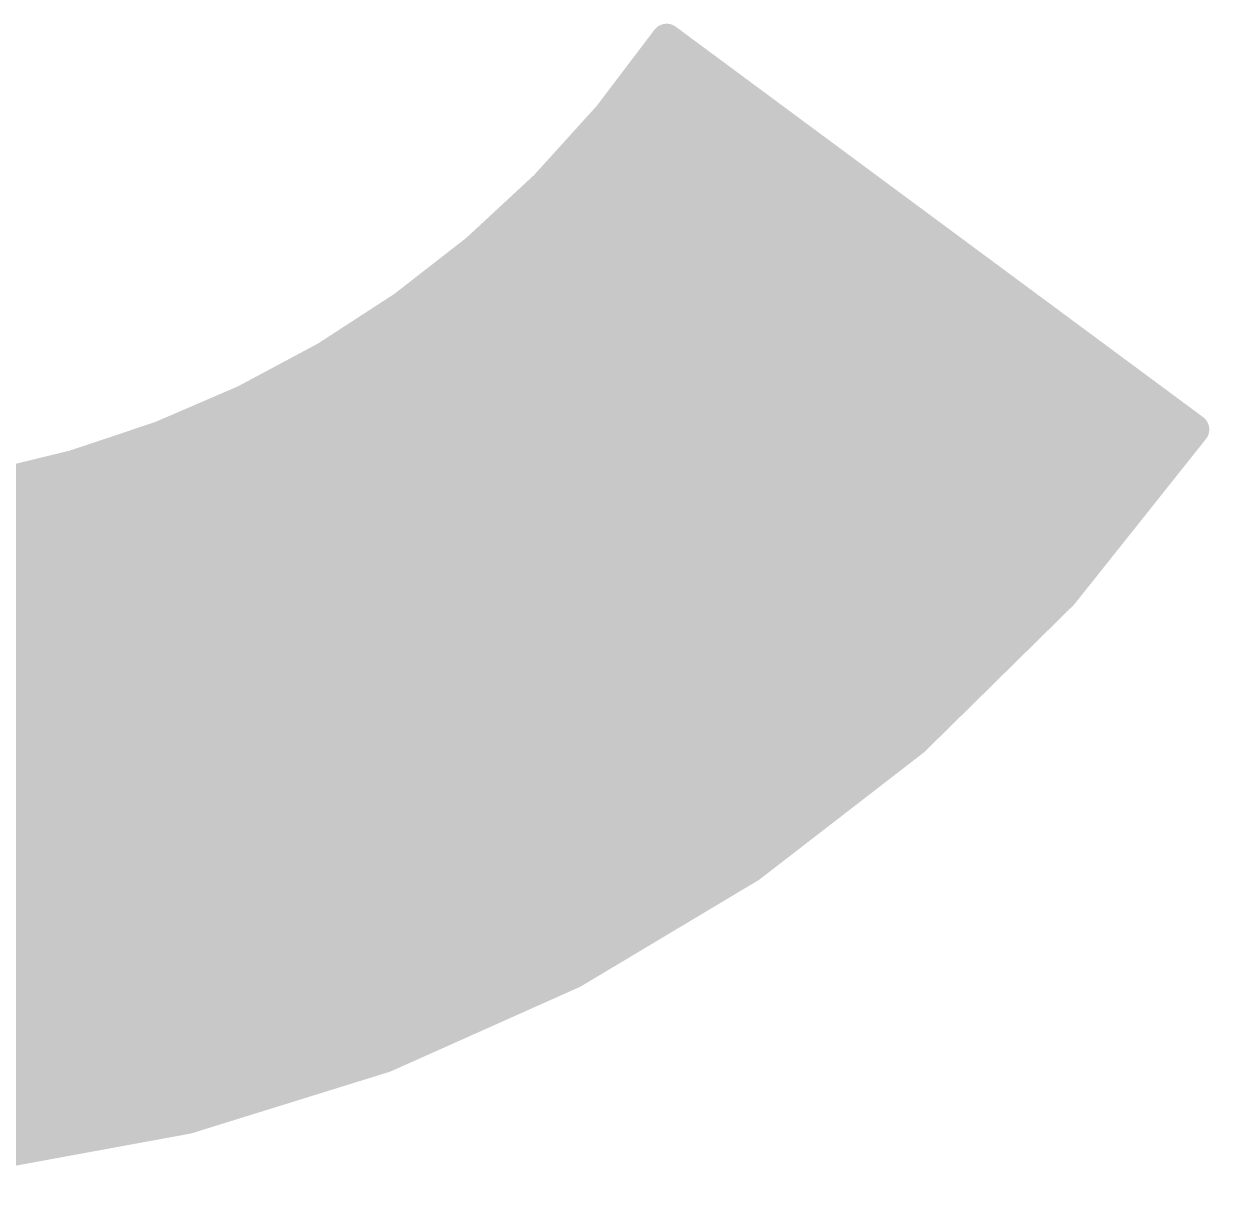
# Model space of a CAD drawing. Extents: x -4 to 157, y -7 to 87.
# Drawn here: x 52.662 to 53.642, y 25.757 to 26.716 of the extents above; entities that cross this region are included whole.
import ezdxf

# ---------------------------------------------------------------- set-up
doc = ezdxf.new("R2010")
doc.units = 0
doc.layers.add('2D_LINE_126', color=255, linetype='CONTINUOUS')

# ---------------------------------------------------------------- blocks, each defined once
blk = doc.blocks.new('SMOOTH_0$0254')
at = {"const_width": 0.0127}
blk.add_lwpolyline([(-0.00635, 0, 1), (0.00635, 0, 1)], format="xyb", close=True, dxfattribs=at)
blk = doc.blocks.new('DRAWING_203')
at = {"layer": '2D_LINE_126', "const_width": 0.0254}
for points in [[(4.6826, -3.01764), (4.63464, -3.08089)], [(4.65656, -3.05198), (4.68737, -3.02117)], [(4.66126, -3.04579), (4.68651, -3.02053)], [(4.66595, -3.0396), (4.68565, -3.0199)], [(4.67064, -3.03341), (4.68479, -3.01926)], [(4.67534, -3.02721), (4.68393, -3.01862)], [(4.68003, -3.02102), (4.68307, -3.01799)], [(5.11847, -3.34024), (4.6826, -3.01764)], [(3.78046, -3.94155), (4.69511, -3.0269)], [(3.78176, -3.94175), (4.69597, -3.02754)], [(3.78306, -3.94195), (4.69683, -3.02817)], [(3.78435, -3.94215), (4.69769, -3.02881)], [(3.78565, -3.94235), (4.69855, -3.02945)], [(3.78695, -3.94254), (4.69941, -3.03008)], [(3.78825, -3.94274), (4.70027, -3.03072)], [(4.58644, -3.13408), (4.69425, -3.02626)], [(4.60091, -3.11811), (4.69339, -3.02563)], [(4.61538, -3.10214), (4.69253, -3.02499)], [(4.62985, -3.08617), (4.69167, -3.02435)], [(4.63778, -3.07675), (4.69081, -3.02372)], [(4.64247, -3.07055), (4.68995, -3.02308)], [(4.64717, -3.06436), (4.68909, -3.02244)], [(4.65187, -3.05817), (4.68823, -3.02181)], [(3.78955, -3.94294), (4.70114, -3.03136)], [(3.79085, -3.94314), (4.70199, -3.03199)], [(3.79214, -3.94334), (4.70285, -3.03263)], [(3.79344, -3.94354), (4.70371, -3.03326)], [(3.79474, -3.94374), (4.70457, -3.0339)], [(3.79606, -3.94391), (4.70543, -3.03454)], [(3.79748, -3.94399), (4.70629, -3.03517)], [(3.79891, -3.94406), (4.70715, -3.03581)], [(3.80033, -3.94413), (4.70801, -3.03645)], [(3.80176, -3.9442), (4.70887, -3.03709)], [(3.80318, -3.94428), (4.70973, -3.03772)], [(3.80461, -3.94435), (4.71059, -3.03836)], [(3.80603, -3.94442), (4.71146, -3.039)], [(3.80745, -3.94449), (4.71231, -3.03963)], [(3.80888, -3.94457), (4.71318, -3.04027)], [(3.8103, -3.94464), (4.71404, -3.04091)], [(3.81173, -3.94471), (4.7149, -3.04154)], [(3.81315, -3.94478), (4.71576, -3.04218)], [(3.81457, -3.94485), (4.71662, -3.04282)], [(3.816, -3.94493), (4.71748, -3.04345)], [(3.81742, -3.945), (4.71834, -3.04409)], [(3.81885, -3.94507), (4.7192, -3.04473)], [(3.82027, -3.94515), (4.72006, -3.04536)], [(3.8217, -3.94522), (4.72092, -3.046)], [(3.82312, -3.94529), (4.72178, -3.04663)], [(3.82454, -3.94536), (4.72264, -3.04727)], [(3.82597, -3.94543), (4.7235, -3.04791)], [(3.8274, -3.94551), (4.72436, -3.04854)], [(3.82882, -3.94558), (4.72522, -3.04918)], [(3.83024, -3.94565), (4.72608, -3.04982)], [(3.83167, -3.94572), (4.72694, -3.05045)], [(3.83309, -3.9458), (4.7278, -3.05109)], [(3.83452, -3.94587), (4.72866, -3.05173)], [(3.83594, -3.94594), (4.72952, -3.05236)], [(3.83736, -3.94602), (4.73038, -3.053)], [(3.83879, -3.94609), (4.73124, -3.05364)], [(3.84021, -3.94616), (4.7321, -3.05427)], [(3.84164, -3.94623), (4.73296, -3.05491)], [(3.84306, -3.9463), (4.73382, -3.05555)], [(3.84449, -3.94638), (4.73468, -3.05619)], [(3.84591, -3.94645), (4.73554, -3.05682)], [(3.84734, -3.94652), (4.7364, -3.05746)], [(3.84876, -3.94659), (4.73726, -3.05809)], [(3.85018, -3.94667), (4.73812, -3.05873)], [(3.85161, -3.94674), (4.73898, -3.05937)], [(3.85303, -3.94681), (4.73984, -3.06001)], [(3.85446, -3.94689), (4.7407, -3.06064)], [(3.85588, -3.94696), (4.74156, -3.06128)], [(3.85731, -3.94703), (4.74242, -3.06191)], [(3.85873, -3.9471), (4.74328, -3.06255)], [(3.86016, -3.94717), (4.74414, -3.06319)], [(3.86158, -3.94725), (4.745, -3.06382)], [(3.863, -3.94732), (4.74586, -3.06446)], [(3.86443, -3.94739), (4.74672, -3.0651)], [(3.86585, -3.94746), (4.74758, -3.06573)], [(3.86728, -3.94754), (4.74844, -3.06637)], [(3.8687, -3.94761), (4.7493, -3.06701)], [(3.87013, -3.94768), (4.75016, -3.06764)], [(3.87155, -3.94775), (4.75102, -3.06828)], [(3.87297, -3.94783), (4.75188, -3.06892)], [(3.8744, -3.9479), (4.75274, -3.06955)], [(3.87582, -3.94797), (4.7536, -3.07019)], [(3.87725, -3.94804), (4.75446, -3.07083)], [(3.87867, -3.94811), (4.75532, -3.07146)], [(3.88009, -3.94819), (4.75618, -3.0721)], [(3.88152, -3.94826), (4.75705, -3.07274)], [(3.88294, -3.94833), (4.7579, -3.07337)], [(3.88437, -3.94841), (4.75876, -3.07401)], [(3.8858, -3.94848), (4.75963, -3.07465)], [(3.88722, -3.94855), (4.76049, -3.07529)], [(3.88864, -3.94862), (4.76135, -3.07592)], [(3.89007, -3.9487), (4.7622, -3.07656)], [(3.89149, -3.94877), (4.76306, -3.07719)], [(3.89292, -3.94884), (4.76392, -3.07783)], [(3.89434, -3.94891), (4.76478, -3.07846)], [(3.89576, -3.94899), (4.76565, -3.0791)], [(3.89719, -3.94906), (4.76651, -3.07974)], [(3.89861, -3.94913), (4.76737, -3.08038)], [(3.90004, -3.9492), (4.76823, -3.08101)], [(3.90146, -3.94928), (4.76909, -3.08165)], [(3.90288, -3.94935), (4.76995, -3.08229)], [(3.90431, -3.94942), (4.77081, -3.08292)], [(3.90573, -3.94949), (4.77167, -3.08356)], [(3.90716, -3.94956), (4.77253, -3.0842)], [(3.90858, -3.94964), (4.77339, -3.08483)], [(3.91001, -3.94971), (4.77425, -3.08547)], [(3.91143, -3.94978), (4.77511, -3.08611)], [(3.91286, -3.94985), (4.77597, -3.08674)], [(3.91428, -3.94993), (4.77683, -3.08738)], [(3.9157, -3.95), (4.77769, -3.08802)], [(3.91713, -3.95007), (4.77855, -3.08865)], [(3.91855, -3.95015), (4.77941, -3.08929)], [(3.91998, -3.95022), (4.78027, -3.08993)], [(4.63464, -3.08089), (4.58208, -3.13889)], [(3.9214, -3.95029), (4.78113, -3.09056)], [(3.92283, -3.95036), (4.78199, -3.0912)], [(3.92425, -3.95043), (4.78285, -3.09184)], [(3.92568, -3.95051), (4.78371, -3.09247)], [(3.9271, -3.95058), (4.78457, -3.09311)], [(3.92852, -3.95065), (4.78543, -3.09375)], [(3.92995, -3.95072), (4.78629, -3.09438)], [(3.93137, -3.9508), (4.78715, -3.09502)], [(3.9328, -3.95087), (4.78801, -3.09566)], [(3.93422, -3.95094), (4.78887, -3.09629)], [(3.93564, -3.95102), (4.78973, -3.09693)], [(3.93707, -3.95109), (4.79059, -3.09757)], [(3.93849, -3.95116), (4.79145, -3.0982)], [(3.93992, -3.95123), (4.79231, -3.09884)], [(3.94134, -3.9513), (4.79317, -3.09948)], [(3.94277, -3.95138), (4.79403, -3.10011)], [(3.94433, -3.95131), (4.79489, -3.10075)], [(3.94593, -3.95121), (4.79575, -3.10139)], [(3.94752, -3.95111), (4.79661, -3.10202)], [(3.94911, -3.95102), (4.79747, -3.10266)], [(3.95071, -3.95092), (4.79833, -3.1033)], [(3.9523, -3.95082), (4.79919, -3.10393)], [(3.95389, -3.95073), (4.80006, -3.10457)], [(3.95549, -3.95063), (4.80091, -3.10521)], [(3.95708, -3.95054), (4.80177, -3.10584)], [(3.95867, -3.95044), (4.80263, -3.10648)], [(3.96027, -3.95034), (4.80349, -3.10712)], [(3.96186, -3.95024), (4.80435, -3.10775)], [(3.96345, -3.95015), (4.80521, -3.10839)], [(3.96505, -3.95005), (4.80607, -3.10903)], [(3.96664, -3.94995), (4.80693, -3.10966)], [(3.96823, -3.94986), (4.80779, -3.1103)], [(3.96983, -3.94976), (4.80865, -3.11093)], [(3.97142, -3.94966), (4.80952, -3.11157)], [(3.97301, -3.94957), (4.81038, -3.11221)], [(3.97461, -3.94947), (4.81123, -3.11284)], [(3.9762, -3.94938), (4.81209, -3.11348)], [(3.9778, -3.94928), (4.81296, -3.11412)], [(3.97939, -3.94918), (4.81381, -3.11475)], [(3.98098, -3.94909), (4.81468, -3.11539)], [(3.98258, -3.94899), (4.81554, -3.11603)], [(3.98417, -3.94889), (4.8164, -3.11667)], [(3.98576, -3.9488), (4.81726, -3.1173)], [(3.98736, -3.9487), (4.81812, -3.11794)], [(3.98895, -3.9486), (4.81898, -3.11858)], [(3.99054, -3.94851), (4.81984, -3.11921)], [(3.99214, -3.94841), (4.8207, -3.11985)], [(3.99373, -3.94831), (4.82156, -3.12048)], [(3.99532, -3.94821), (4.82242, -3.12112)], [(3.99691, -3.94812), (4.82328, -3.12176)], [(3.99851, -3.94802), (4.82414, -3.12239)], [(4.0001, -3.94793), (4.825, -3.12303)], [(4.0017, -3.94783), (4.82586, -3.12367)], [(4.00329, -3.94773), (4.82672, -3.1243)], [(4.00488, -3.94763), (4.82758, -3.12494)], [(4.00648, -3.94754), (4.82844, -3.12558)], [(4.00807, -3.94744), (4.8293, -3.12621)], [(4.00966, -3.94735), (4.83016, -3.12685)], [(4.01126, -3.94725), (4.83102, -3.12749)], [(4.01285, -3.94715), (4.83188, -3.12812)], [(4.01444, -3.94706), (4.83274, -3.12876)], [(4.01604, -3.94696), (4.8336, -3.1294)], [(4.01763, -3.94686), (4.83446, -3.13004)], [(4.01922, -3.94677), (4.83532, -3.13067)], [(4.02082, -3.94667), (4.83618, -3.13131)], [(4.02241, -3.94657), (4.83704, -3.13194)], [(4.024, -3.94648), (4.8379, -3.13258)], [(4.0256, -3.94638), (4.83876, -3.13322)], [(4.02719, -3.94628), (4.83962, -3.13386)], [(4.02879, -3.94619), (4.84048, -3.13449)], [(4.03038, -3.94609), (4.84134, -3.13513)], [(4.03197, -3.94599), (4.8422, -3.13576)], [(4.03357, -3.9459), (4.84306, -3.1364)], [(4.03516, -3.9458), (4.84392, -3.13704)], [(4.03675, -3.9457), (4.84478, -3.13767)], [(4.03835, -3.94561), (4.84564, -3.13831)], [(4.03994, -3.94551), (4.8465, -3.13895)], [(4.58208, -3.13889), (4.52532, -3.19151)], [(3.77916, -3.94135), (4.57588, -3.14463)], [(4.04153, -3.94541), (4.84736, -3.13958)], [(4.04313, -3.94532), (4.84822, -3.14022)], [(4.04472, -3.94522), (4.84908, -3.14086)], [(4.04631, -3.94512), (4.84994, -3.14149)], [(4.04791, -3.94503), (4.8508, -3.14213)], [(4.0495, -3.94493), (4.85166, -3.14277)], [(4.05109, -3.94483), (4.85252, -3.1434)], [(4.05269, -3.94474), (4.85338, -3.14404)], [(4.05428, -3.94464), (4.85424, -3.14468)], [(4.05588, -3.94454), (4.8551, -3.14532)], [(4.05747, -3.94445), (4.85596, -3.14595)], [(4.05906, -3.94435), (4.85682, -3.14659)], [(4.06065, -3.94425), (4.85768, -3.14722)], [(4.06225, -3.94416), (4.85855, -3.14786)], [(4.06384, -3.94406), (4.85941, -3.1485)], [(4.06544, -3.94396), (4.86026, -3.14913)], [(4.06703, -3.94386), (4.86112, -3.14977)], [(4.06862, -3.94377), (4.86198, -3.15041)], [(4.07022, -3.94367), (4.86284, -3.15104)], [(4.07181, -3.94358), (4.8637, -3.15168)], [(4.0734, -3.94348), (4.86456, -3.15232)], [(4.07499, -3.94338), (4.86542, -3.15295)], [(4.07659, -3.94329), (4.86628, -3.15359)], [(4.07818, -3.94319), (4.86714, -3.15423)], [(4.07977, -3.94309), (4.86801, -3.15486)], [(4.08137, -3.943), (4.86887, -3.1555)], [(4.08296, -3.9429), (4.86973, -3.15614)], [(4.08456, -3.9428), (4.87059, -3.15677)], [(4.08615, -3.94271), (4.87145, -3.15741)], [(4.08774, -3.94261), (4.87231, -3.15805)], [(3.77786, -3.94115), (4.55532, -3.1637)], [(4.08934, -3.94251), (4.87317, -3.15868)], [(4.09093, -3.94242), (4.87403, -3.15932)], [(4.09252, -3.94232), (4.87489, -3.15996)], [(4.09412, -3.94223), (4.87575, -3.16059)], [(4.09571, -3.94213), (4.87661, -3.16123)], [(4.0973, -3.94203), (4.87747, -3.16187)], [(4.0989, -3.94193), (4.87833, -3.1625)], [(4.10049, -3.94184), (4.87919, -3.16314)], [(4.10208, -3.94174), (4.88005, -3.16378)], [(4.10368, -3.94164), (4.88091, -3.16441)], [(4.10527, -3.94155), (4.88177, -3.16505)], [(4.10687, -3.94145), (4.88263, -3.16569)], [(4.10846, -3.94135), (4.88349, -3.16632)], [(4.11005, -3.94126), (4.88435, -3.16696)], [(4.11165, -3.94116), (4.88521, -3.16759)], [(4.11324, -3.94106), (4.88607, -3.16823)], [(4.11483, -3.94097), (4.88693, -3.16887)], [(4.11642, -3.94087), (4.88779, -3.1695)], [(4.11819, -3.9406), (4.88865, -3.17014)], [(4.12002, -3.94026), (4.88951, -3.17078)], [(4.12186, -3.93993), (4.89037, -3.17142)], [(4.12369, -3.93959), (4.89123, -3.17205)], [(4.12552, -3.93926), (4.89209, -3.17269)], [(4.12736, -3.93892), (4.89295, -3.17333)], [(4.12919, -3.93858), (4.89381, -3.17396)], [(4.13102, -3.93825), (4.89467, -3.1746)], [(4.13286, -3.93791), (4.89553, -3.17524)], [(4.13469, -3.93758), (4.89639, -3.17587)], [(4.13652, -3.93724), (4.89725, -3.17651)], [(4.13836, -3.9369), (4.89811, -3.17715)], [(4.14019, -3.93657), (4.89897, -3.17778)], [(3.77656, -3.94096), (4.53475, -3.18277)], [(4.14202, -3.93623), (4.89983, -3.17842)], [(4.14385, -3.93589), (4.90069, -3.17905)], [(4.14569, -3.93556), (4.90155, -3.17969)], [(4.14752, -3.93522), (4.90241, -3.18033)], [(4.14935, -3.93489), (4.90327, -3.18096)], [(4.15118, -3.93455), (4.90413, -3.1816)], [(4.15302, -3.93421), (4.90499, -3.18224)], [(4.15485, -3.93388), (4.90585, -3.18288)], [(4.15668, -3.93354), (4.90671, -3.18351)], [(4.15852, -3.93321), (4.90757, -3.18415)], [(4.16035, -3.93287), (4.90843, -3.18479)], [(4.16218, -3.93253), (4.90929, -3.18542)], [(4.16401, -3.9322), (4.91015, -3.18606)], [(4.16585, -3.93186), (4.91102, -3.1867)], [(4.16768, -3.93153), (4.91187, -3.18733)], [(4.16951, -3.93119), (4.91274, -3.18797)], [(3.77527, -3.94076), (4.52167, -3.19436)], [(4.17134, -3.93085), (4.9136, -3.18861)], [(4.17318, -3.93052), (4.91446, -3.18924)], [(4.17501, -3.93018), (4.91532, -3.18988)], [(4.17685, -3.92985), (4.91618, -3.19052)], [(4.17868, -3.92951), (4.91704, -3.19115)], [(4.18051, -3.92917), (4.9179, -3.19179)], [(4.18234, -3.92884), (4.91876, -3.19243)], [(4.18418, -3.9285), (4.91961, -3.19306)], [(4.18601, -3.92816), (4.92047, -3.1937)], [(4.18784, -3.92783), (4.92134, -3.19433)], [(4.18967, -3.92749), (4.9222, -3.19497)], [(4.19151, -3.92716), (4.92306, -3.19561)], [(4.19334, -3.92682), (4.92392, -3.19624)], [(4.19517, -3.92649), (4.92478, -3.19688)], [(4.19701, -3.92615), (4.92564, -3.19752)], [(4.52532, -3.19151), (4.46479, -3.23864)], [(3.77267, -3.94036), (4.50815, -3.20488)], [(3.77397, -3.94056), (4.51491, -3.19962)], [(4.19884, -3.92581), (4.9265, -3.19815)], [(4.20067, -3.92548), (4.92736, -3.19879)], [(4.2025, -3.92514), (4.92822, -3.19943)], [(4.20434, -3.92481), (4.92908, -3.20006)], [(4.20617, -3.92447), (4.92994, -3.2007)], [(4.208, -3.92413), (4.9308, -3.20134)], [(4.20984, -3.9238), (4.93166, -3.20197)], [(4.21167, -3.92346), (4.93252, -3.20261)], [(4.2135, -3.92312), (4.93338, -3.20325)], [(4.21534, -3.92279), (4.93424, -3.20389)], [(4.21717, -3.92245), (4.9351, -3.20452)], [(4.219, -3.92212), (4.93596, -3.20516)], [(4.22083, -3.92178), (4.93682, -3.2058)], [(4.22267, -3.92144), (4.93768, -3.20643)], [(4.2245, -3.92111), (4.93854, -3.20707)], [(3.77008, -3.93996), (4.49463, -3.2154)], [(3.77137, -3.94016), (4.50139, -3.21014)], [(4.22633, -3.92077), (4.9394, -3.2077)], [(4.22817, -3.92044), (4.94026, -3.20834)], [(4.23, -3.9201), (4.94112, -3.20898)], [(4.23183, -3.91976), (4.94198, -3.20961)], [(4.23366, -3.91943), (4.94284, -3.21025)], [(4.2355, -3.91909), (4.9437, -3.21089)], [(4.23733, -3.91876), (4.94456, -3.21152)], [(4.23916, -3.91842), (4.94542, -3.21216)], [(4.241, -3.91808), (4.94628, -3.2128)], [(4.24283, -3.91775), (4.94714, -3.21343)], [(4.24466, -3.91741), (4.948, -3.21407)], [(4.24649, -3.91708), (4.94886, -3.21471)], [(4.24833, -3.91674), (4.94972, -3.21534)], [(4.25016, -3.9164), (4.95058, -3.21598)], [(4.25199, -3.91607), (4.95144, -3.21662)], [(4.25382, -3.91573), (4.9523, -3.21725)], [(3.76748, -3.93956), (4.48111, -3.22593)], [(3.76878, -3.93976), (4.48788, -3.22066)], [(4.25566, -3.91539), (4.95316, -3.21789)], [(4.25749, -3.91506), (4.95402, -3.21853)], [(4.25932, -3.91472), (4.95488, -3.21916)], [(4.26116, -3.91439), (4.95574, -3.2198)], [(4.26299, -3.91405), (4.9566, -3.22044)], [(4.26482, -3.91371), (4.95746, -3.22107)], [(4.26666, -3.91338), (4.95832, -3.22171)], [(4.26849, -3.91304), (4.95918, -3.22235)], [(4.27032, -3.91271), (4.96004, -3.22298)], [(4.27215, -3.91237), (4.9609, -3.22362)], [(4.27399, -3.91203), (4.96176, -3.22425)], [(4.27582, -3.9117), (4.96263, -3.22489)], [(4.27765, -3.91136), (4.96348, -3.22553)], [(4.27949, -3.91102), (4.96434, -3.22617)], [(4.28132, -3.91069), (4.9652, -3.2268)], [(3.76488, -3.93917), (4.4676, -3.23645)], [(3.76618, -3.93936), (4.47436, -3.23119)], [(4.28315, -3.91035), (4.96606, -3.22744)], [(4.28498, -3.91002), (4.96692, -3.22808)], [(4.28691, -3.90959), (4.96778, -3.22871)], [(4.28908, -3.90891), (4.96865, -3.22935)], [(4.29125, -3.90824), (4.96951, -3.22999)], [(4.29342, -3.90757), (4.97037, -3.23062)], [(4.29559, -3.90689), (4.97123, -3.23126)], [(4.29776, -3.90622), (4.97209, -3.2319)], [(4.29994, -3.90554), (4.97295, -3.23253)], [(4.30211, -3.90487), (4.97381, -3.23317)], [(4.30428, -3.9042), (4.97467, -3.23381)], [(4.30645, -3.90352), (4.97553, -3.23444)], [(4.30862, -3.90285), (4.97639, -3.23508)], [(4.31079, -3.90217), (4.97725, -3.23572)], [(4.31296, -3.9015), (4.97811, -3.23635)], [(4.31513, -3.90083), (4.97897, -3.23699)], [(3.76099, -3.93857), (4.45375, -3.24581)], [(3.76229, -3.93877), (4.45802, -3.24304)], [(3.76359, -3.93897), (4.46229, -3.24026)], [(4.3173, -3.90015), (4.97983, -3.23762)], [(4.31947, -3.89948), (4.98069, -3.23826)], [(4.32164, -3.8988), (4.98155, -3.2389)], [(4.32381, -3.89813), (4.98241, -3.23954)], [(4.32599, -3.89745), (4.98327, -3.24017)], [(4.32816, -3.89678), (4.98413, -3.24081)], [(4.33033, -3.89611), (4.98499, -3.24145)], [(4.3325, -3.89543), (4.98585, -3.24208)], [(4.33467, -3.89476), (4.98671, -3.24272)], [(4.33684, -3.89408), (4.98757, -3.24336)], [(4.33901, -3.89341), (4.98843, -3.24399)], [(4.34118, -3.89274), (4.98929, -3.24463)], [(4.34335, -3.89206), (4.99015, -3.24527)], [(4.34552, -3.89139), (4.99101, -3.2459)], [(4.34769, -3.89072), (4.99187, -3.24654)], [(4.46479, -3.23864), (4.40087, -3.28016)], [(3.7571, -3.93797), (4.44093, -3.25414)], [(3.75839, -3.93817), (4.44521, -3.25136)], [(3.75969, -3.93837), (4.44948, -3.24858)], [(4.34986, -3.89004), (4.99273, -3.24718)], [(4.35204, -3.88936), (4.99359, -3.24781)], [(4.35421, -3.88869), (4.99445, -3.24845)], [(4.35638, -3.88802), (4.99531, -3.24908)], [(4.35855, -3.88734), (4.99617, -3.24972)], [(4.36072, -3.88667), (4.99703, -3.25036)], [(4.36289, -3.886), (4.99789, -3.25099)], [(4.36506, -3.88532), (4.99875, -3.25163)], [(4.36723, -3.88465), (4.99961, -3.25227)], [(4.36941, -3.88397), (5.00047, -3.2529)], [(4.37158, -3.8833), (5.00133, -3.25354)], [(4.37375, -3.88262), (5.00219, -3.25418)], [(4.37592, -3.88195), (5.00305, -3.25482)], [(4.37809, -3.88128), (5.00391, -3.25545)], [(4.38026, -3.8806), (5.00477, -3.25609)], [(3.75191, -3.93718), (4.42385, -3.26523)], [(3.7532, -3.93738), (4.42812, -3.26246)], [(3.7545, -3.93758), (4.43239, -3.25968)], [(3.7558, -3.93777), (4.43666, -3.25691)], [(4.38243, -3.87993), (5.00563, -3.25672)], [(4.3846, -3.87925), (5.00649, -3.25736)], [(4.38677, -3.87858), (5.00735, -3.258)], [(4.38894, -3.87791), (5.00821, -3.25864)], [(4.39111, -3.87723), (5.00907, -3.25927)], [(4.39329, -3.87656), (5.00993, -3.25991)], [(4.39545, -3.87588), (5.01079, -3.26054)], [(4.39763, -3.87521), (5.01166, -3.26118)], [(4.3998, -3.87453), (5.01252, -3.26182)], [(4.40197, -3.87386), (5.01337, -3.26246)], [(4.40414, -3.87319), (5.01424, -3.26309)], [(4.40631, -3.87251), (5.0151, -3.26373)], [(4.40848, -3.87184), (5.01596, -3.26436)], [(4.41065, -3.87117), (5.01682, -3.265)], [(4.41282, -3.87049), (5.01767, -3.26564)], [(4.41499, -3.86982), (5.01853, -3.26627)], [(3.74801, -3.93658), (4.41103, -3.27356)], [(3.74931, -3.93678), (4.41531, -3.27078)], [(3.75061, -3.93698), (4.41958, -3.26801)], [(4.41716, -3.86914), (5.01939, -3.26691)], [(4.41933, -3.86847), (5.02025, -3.26755)], [(4.42151, -3.86779), (5.02112, -3.26818)], [(4.42368, -3.86712), (5.02198, -3.26882)], [(4.42585, -3.86645), (5.02284, -3.26946)], [(4.42802, -3.86577), (5.0237, -3.27009)], [(4.43019, -3.8651), (5.02456, -3.27073)], [(4.43236, -3.86442), (5.02542, -3.27137)], [(4.43453, -3.86375), (5.02628, -3.272)], [(4.4367, -3.86308), (5.02714, -3.27264)], [(4.43887, -3.8624), (5.028, -3.27328)], [(4.44105, -3.86173), (5.02886, -3.27391)], [(4.44321, -3.86105), (5.02972, -3.27455)], [(4.44539, -3.86038), (5.03058, -3.27519)], [(4.44756, -3.8597), (5.03144, -3.27582)], [(3.74152, -3.93559), (4.39243, -3.28467)], [(3.74282, -3.93579), (4.39565, -3.28295)], [(3.74411, -3.93599), (4.39887, -3.28123)], [(3.74541, -3.93619), (4.40249, -3.27911)], [(3.74671, -3.93638), (4.40676, -3.27633)], [(4.40087, -3.28016), (4.33397, -3.31596)], [(4.44973, -3.85903), (5.0323, -3.27646)], [(4.45244, -3.85782), (5.03316, -3.2771)], [(4.45514, -3.85661), (5.03402, -3.27773)], [(4.45784, -3.8554), (5.03488, -3.27837)], [(4.46055, -3.85419), (5.03574, -3.27901)], [(4.46325, -3.85299), (5.0366, -3.27964)], [(4.46596, -3.85178), (5.03746, -3.28028)], [(4.46867, -3.85057), (5.03832, -3.28092)], [(4.47137, -3.84936), (5.03918, -3.28155)], [(4.47408, -3.84815), (5.04004, -3.28219)], [(4.47678, -3.84695), (5.0409, -3.28283)], [(4.47949, -3.84574), (5.04176, -3.28346)], [(4.48219, -3.84453), (5.04262, -3.2841)], [(4.4849, -3.84332), (5.04348, -3.28474)], [(4.4876, -3.84211), (5.04434, -3.28537)], [(4.49031, -3.84091), (5.0452, -3.28601)], [(3.73373, -3.9344), (4.37311, -3.29501)], [(3.73503, -3.93459), (4.37633, -3.29329)], [(3.73633, -3.93479), (4.37955, -3.29157)], [(3.73763, -3.93499), (4.38277, -3.28984)], [(3.73892, -3.93519), (4.38599, -3.28812)], [(3.74022, -3.93539), (4.38921, -3.2864)], [(4.49301, -3.8397), (5.04606, -3.28665)], [(4.49572, -3.83849), (5.04692, -3.28728)], [(4.49842, -3.83728), (5.04778, -3.28792)], [(4.50112, -3.83607), (5.04864, -3.28856)], [(4.50383, -3.83486), (5.0495, -3.28919)], [(4.50654, -3.83365), (5.05036, -3.28983)], [(4.50924, -3.83245), (5.05122, -3.29047)], [(4.51195, -3.83124), (5.05208, -3.2911)], [(4.51465, -3.83003), (5.05294, -3.29174)], [(4.51736, -3.82882), (5.0538, -3.29238)], [(4.52006, -3.82761), (5.05466, -3.29301)], [(4.52277, -3.82641), (5.05552, -3.29365)], [(4.52547, -3.8252), (5.05638, -3.29429)], [(4.52818, -3.82399), (5.05724, -3.29492)], [(4.53088, -3.82278), (5.0581, -3.29556)], [(3.72594, -3.9332), (4.3538, -3.30535)], [(3.72724, -3.9334), (4.35702, -3.30363)], [(3.72854, -3.9336), (4.36024, -3.30191)], [(3.72984, -3.9338), (4.36345, -3.30018)], [(3.73113, -3.934), (4.36667, -3.29846)], [(3.73243, -3.9342), (4.36989, -3.29674)], [(4.53359, -3.82157), (5.05896, -3.29619)], [(4.53629, -3.82037), (5.05982, -3.29683)], [(4.539, -3.81915), (5.06068, -3.29747)], [(4.5417, -3.81795), (5.06154, -3.29811)], [(4.54441, -3.81674), (5.0624, -3.29874)], [(4.54711, -3.81553), (5.06326, -3.29938)], [(4.54982, -3.81432), (5.06412, -3.30002)], [(4.55252, -3.81311), (5.06498, -3.30065)], [(4.55523, -3.81191), (5.06584, -3.30129)], [(4.55793, -3.8107), (5.06671, -3.30193)], [(4.56064, -3.80949), (5.06756, -3.30256)], [(4.56335, -3.80828), (5.06843, -3.3032)], [(4.56605, -3.80707), (5.06928, -3.30384)], [(4.56875, -3.80587), (5.07015, -3.30447)], [(4.57146, -3.80466), (5.07101, -3.30511)], [(3.71945, -3.93221), (4.3377, -3.31397)], [(3.72075, -3.93241), (4.34092, -3.31224)], [(3.72205, -3.9326), (4.34414, -3.31052)], [(3.72335, -3.9328), (4.34736, -3.3088)], [(3.72464, -3.933), (4.35058, -3.30707)], [(4.57416, -3.80345), (5.07187, -3.30575)], [(4.57687, -3.80224), (5.07273, -3.30638)], [(4.57958, -3.80103), (5.07359, -3.30702)], [(4.58228, -3.79982), (5.07445, -3.30766)], [(4.58498, -3.79861), (5.07531, -3.30829)], [(4.58769, -3.79741), (5.07616, -3.30893)], [(4.5904, -3.7962), (5.07703, -3.30956)], [(4.5931, -3.79499), (5.07789, -3.3102)], [(4.5958, -3.79378), (5.07874, -3.31084)], [(4.59851, -3.79257), (5.07961, -3.31147)], [(4.60121, -3.79136), (5.08047, -3.31211)], [(4.60392, -3.79015), (5.08133, -3.31275)], [(4.60707, -3.7885), (5.08219, -3.31339)], [(4.61079, -3.78628), (5.08305, -3.31402)], [(4.61452, -3.78405), (5.08391, -3.31466)], [(4.61824, -3.78183), (5.08477, -3.31529)], [(3.70777, -3.93042), (4.31333, -3.32486)], [(3.70907, -3.93062), (4.31596, -3.32372)], [(3.71037, -3.93082), (4.31859, -3.32259)], [(3.71166, -3.93102), (4.32123, -3.32146)], [(3.71296, -3.93121), (4.32386, -3.32032)], [(3.71426, -3.93141), (4.32649, -3.31919)], [(3.71556, -3.93161), (4.32912, -3.31805)], [(3.71686, -3.93181), (4.33175, -3.31691)], [(3.71816, -3.93201), (4.33448, -3.31569)], [(4.33397, -3.31596), (4.26451, -3.34591)], [(4.62196, -3.7796), (5.08563, -3.31593)], [(4.62568, -3.77738), (5.08649, -3.31657)], [(4.6294, -3.77515), (5.08735, -3.31721)], [(4.63312, -3.77293), (5.08821, -3.31784)], [(4.63685, -3.7707), (5.08907, -3.31848)], [(4.64057, -3.76848), (5.08993, -3.31911)], [(4.64429, -3.76625), (5.09079, -3.31975)], [(4.64801, -3.76402), (5.09165, -3.32039)], [(4.65173, -3.7618), (5.09251, -3.32103)], [(4.65546, -3.75957), (5.09337, -3.32166)], [(4.65918, -3.75735), (5.09423, -3.3223)], [(4.6629, -3.75512), (5.09509, -3.32294)], [(4.66662, -3.7529), (5.09595, -3.32357)], [(4.67034, -3.75067), (5.09681, -3.32421)], [(4.67407, -3.74845), (5.09767, -3.32484)], [(3.69609, -3.92863), (4.28965, -3.33507)], [(3.69739, -3.92883), (4.29228, -3.33394)], [(3.69868, -3.92903), (4.29491, -3.3328)], [(3.69998, -3.92923), (4.29754, -3.33167)], [(3.70128, -3.92943), (4.30017, -3.33053)], [(3.70258, -3.92963), (4.30281, -3.3294)], [(3.70387, -3.92982), (4.30544, -3.32826)], [(3.70517, -3.93002), (4.30807, -3.32713)], [(3.70647, -3.93022), (4.3107, -3.32599)], [(4.67779, -3.74622), (5.09853, -3.32548)], [(4.68151, -3.744), (5.09939, -3.32612)], [(4.68523, -3.74177), (5.10025, -3.32675)], [(4.68895, -3.73955), (5.10111, -3.32739)], [(4.69268, -3.73732), (5.10197, -3.32803)], [(4.6964, -3.7351), (5.10283, -3.32866)], [(4.70012, -3.73287), (5.10369, -3.3293)], [(4.70384, -3.73065), (5.10455, -3.32994)], [(4.70756, -3.72842), (5.10541, -3.33057)], [(4.71129, -3.7262), (5.10627, -3.33121)], [(4.71501, -3.72397), (5.10713, -3.33185)], [(4.71873, -3.72175), (5.10799, -3.33248)], [(4.72245, -3.71952), (5.10885, -3.33312)], [(4.72618, -3.71729), (5.10971, -3.33376)], [(4.7299, -3.71507), (5.11057, -3.33439)], [(4.73362, -3.71284), (5.11143, -3.33503)], [(3.68571, -3.92704), (4.2686, -3.34415)], [(3.687, -3.92724), (4.27123, -3.34301)], [(3.6883, -3.92744), (4.27386, -3.34188)], [(3.6896, -3.92764), (4.27649, -3.34074)], [(3.6909, -3.92784), (4.27912, -3.33961)], [(3.69219, -3.92804), (4.28175, -3.33848)], [(3.69349, -3.92823), (4.28439, -3.33734)], [(3.69479, -3.92843), (4.28702, -3.3362)], [(4.73734, -3.71062), (5.11229, -3.33567)], [(4.74106, -3.70839), (5.11315, -3.3363)], [(4.74479, -3.70617), (5.11402, -3.33694)], [(4.74851, -3.70394), (5.11488, -3.33758)], [(4.75255, -3.7014), (5.11573, -3.33822)], [(4.75913, -3.69631), (5.11659, -3.33885)], [(4.76572, -3.69122), (5.11745, -3.33949)], [(4.7723, -3.68614), (5.11831, -3.34012)], [(5.00998, -3.47649), (5.11847, -3.34024)], [(3.66883, -3.92446), (4.23875, -3.35454)], [(3.67013, -3.92466), (4.241, -3.35379)], [(3.67142, -3.92485), (4.24325, -3.35303)], [(3.67272, -3.92505), (4.2455, -3.35228)], [(3.67402, -3.92525), (4.24775, -3.35152)], [(3.67532, -3.92545), (4.25, -3.35077)], [(3.67662, -3.92565), (4.25225, -3.35002)], [(3.67791, -3.92585), (4.2545, -3.34926)], [(3.67921, -3.92605), (4.25675, -3.34851)], [(3.68051, -3.92624), (4.259, -3.34775)], [(3.68181, -3.92644), (4.26125, -3.347)], [(3.68311, -3.92664), (4.26351, -3.34625)], [(3.68441, -3.92684), (4.26596, -3.34528)], [(4.26451, -3.34591), (4.19289, -3.3699)], [(4.77888, -3.68105), (5.11367, -3.34626)], [(4.78547, -3.67596), (5.10782, -3.35361)], [(3.65203, -3.9218), (4.20949, -3.36434)], [(3.65325, -3.92207), (4.21174, -3.36359)], [(3.65455, -3.92227), (4.21399, -3.36283)], [(3.65585, -3.92247), (4.21624, -3.36208)], [(3.65715, -3.92267), (4.21849, -3.36132)], [(3.65845, -3.92287), (4.22074, -3.36057)], [(3.65974, -3.92307), (4.22299, -3.35982)], [(3.66104, -3.92326), (4.22524, -3.35906)], [(3.66234, -3.92346), (4.22749, -3.35831)], [(3.66364, -3.92366), (4.22974, -3.35756)], [(3.66493, -3.92386), (4.232, -3.3568)], [(3.66623, -3.92406), (4.23424, -3.35605)], [(3.66753, -3.92426), (4.23649, -3.35529)], [(4.79205, -3.67088), (5.10197, -3.36096)], [(3.63299, -3.91689), (4.17581, -3.37407)], [(3.63418, -3.9172), (4.17779, -3.37359)], [(3.63537, -3.9175), (4.17977, -3.3731)], [(3.63656, -3.91781), (4.18175, -3.37262)], [(3.63775, -3.91812), (4.18373, -3.37214)], [(3.63894, -3.91842), (4.18571, -3.37165)], [(3.64013, -3.91873), (4.18769, -3.37117)], [(3.64132, -3.91904), (4.18967, -3.37069)], [(3.64251, -3.91934), (4.19165, -3.3702)], [(3.6437, -3.91965), (4.19373, -3.36962)], [(3.64489, -3.91996), (4.19598, -3.36886)], [(3.64608, -3.92026), (4.19823, -3.36811)], [(3.64727, -3.92057), (4.20048, -3.36735)], [(3.64846, -3.92088), (4.20273, -3.3666)], [(3.64965, -3.92118), (4.20499, -3.36585)], [(3.65084, -3.92149), (4.20724, -3.3651)], [(4.19289, -3.3699), (4.1195, -3.38782)], [(4.79864, -3.66579), (5.09612, -3.3683)], [(3.61157, -3.91137), (4.14017, -3.38277)], [(3.61276, -3.91167), (4.14215, -3.38229)], [(3.61395, -3.91198), (4.14413, -3.3818)], [(3.61514, -3.91229), (4.14611, -3.38132)], [(3.61633, -3.91259), (4.14809, -3.38084)], [(3.61752, -3.9129), (4.15007, -3.38035)], [(3.61871, -3.91321), (4.15205, -3.37987)], [(3.6199, -3.91352), (4.15403, -3.37939)], [(3.62109, -3.91382), (4.15601, -3.37891)], [(3.62228, -3.91413), (4.15799, -3.37842)], [(3.62347, -3.91443), (4.15997, -3.37794)], [(3.62466, -3.91474), (4.16195, -3.37745)], [(3.62585, -3.91505), (4.16393, -3.37697)], [(3.62704, -3.91535), (4.16591, -3.37649)], [(3.62823, -3.91566), (4.16789, -3.376)], [(3.62942, -3.91597), (4.16987, -3.37552)], [(3.63061, -3.91627), (4.17185, -3.37504)], [(3.6318, -3.91658), (4.17383, -3.37455)], [(4.80522, -3.6607), (5.09027, -3.37565)], [(4.8118, -3.65562), (5.08442, -3.38299)], [(4.81839, -3.65053), (5.07857, -3.39034)], [(4.82497, -3.64544), (5.07272, -3.39769)], [(4.83156, -3.64036), (5.06687, -3.40503)], [(4.83814, -3.63527), (5.06103, -3.41238)], [(4.84472, -3.63018), (5.05518, -3.41973)], [(4.85131, -3.62509), (5.04933, -3.42708)], [(4.85789, -3.62001), (5.04347, -3.43442)], [(4.86447, -3.61492), (5.03763, -3.44177)], [(4.87106, -3.60983), (5.03178, -3.44911)], [(4.87764, -3.60475), (5.02593, -3.45646)], [(4.88423, -3.59966), (5.02008, -3.46381)], [(4.93993, -3.54545), (5.01423, -3.47116)], [(4.88721, -3.59735), (5.00998, -3.47649)], [(4.75182, -3.70197), (4.88721, -3.59735)], [(4.60544, -3.78948), (4.75182, -3.70197)], [(4.44972, -3.85903), (4.60544, -3.78948)], [(4.28631, -3.90977), (4.44972, -3.85903)], [(4.11686, -3.94084), (4.28631, -3.90977)]]:
    blk.add_lwpolyline(points, dxfattribs=at)
at = {"layer": '2D_LINE_126'}
for p in [(4.68003, -3.02102), (4.6826, -3.01764), (4.6826, -3.01764), (4.68307, -3.01799), (4.68393, -3.01862), (4.68479, -3.01926), (4.68565, -3.0199), (4.68651, -3.02053), (4.68737, -3.02117), (4.67534, -3.02721), (4.68823, -3.02181), (4.68909, -3.02244), (4.68995, -3.02308), (4.69081, -3.02372), (4.69167, -3.02435), (4.69253, -3.02499), (4.69339, -3.02563), (4.69425, -3.02626), (4.69511, -3.0269), (4.69597, -3.02754), (4.69683, -3.02817), (4.69769, -3.02881), (4.69855, -3.02945), (4.69941, -3.03008), (4.70027, -3.03072), (4.66595, -3.0396), (4.67064, -3.03341), (4.70114, -3.03136), (4.70199, -3.03199), (4.70285, -3.03263), (4.70371, -3.03326), (4.70457, -3.0339), (4.70543, -3.03454), (4.70629, -3.03517), (4.70715, -3.03581), (4.70801, -3.03645), (4.70887, -3.03709), (4.70973, -3.03772), (4.71059, -3.03836), (4.71146, -3.039), (4.71231, -3.03963), (4.71318, -3.04027), (4.71404, -3.04091), (4.66126, -3.04579), (4.7149, -3.04154), (4.71576, -3.04218), (4.71662, -3.04282), (4.71748, -3.04345), (4.71834, -3.04409), (4.7192, -3.04473), (4.72006, -3.04536), (4.72092, -3.046), (4.72178, -3.04663), (4.72264, -3.04727), (4.7235, -3.04791), (4.72436, -3.04854), (4.72522, -3.04918), (4.72608, -3.04982), (4.72694, -3.05045), (4.65187, -3.05817), (4.65656, -3.05198), (4.7278, -3.05109), (4.72866, -3.05173), (4.72952, -3.05236), (4.73038, -3.053), (4.73124, -3.05364), (4.7321, -3.05427), (4.73296, -3.05491), (4.73382, -3.05555), (4.73468, -3.05619), (4.73554, -3.05682), (4.7364, -3.05746), (4.73726, -3.05809), (4.73812, -3.05873), (4.73898, -3.05937), (4.73984, -3.06001), (4.7407, -3.06064), (4.64717, -3.06436), (4.74156, -3.06128), (4.74242, -3.06191), (4.74328, -3.06255), (4.74414, -3.06319), (4.745, -3.06382), (4.74586, -3.06446), (4.74672, -3.0651), (4.74758, -3.06573), (4.74844, -3.06637), (4.7493, -3.06701), (4.75016, -3.06764), (4.75102, -3.06828), (4.75188, -3.06892), (4.75274, -3.06955), (4.7536, -3.07019), (4.63778, -3.07675), (4.64247, -3.07055), (4.75446, -3.07083), (4.75532, -3.07146), (4.75618, -3.0721), (4.75705, -3.07274), (4.7579, -3.07337), (4.75876, -3.07401), (4.75963, -3.07465), (4.76049, -3.07529), (4.76135, -3.07592), (4.7622, -3.07656), (4.76306, -3.07719), (4.76392, -3.07783), (4.76478, -3.07846), (4.76565, -3.0791), (4.76651, -3.07974), (4.62985, -3.08617), (4.63464, -3.08089), (4.63464, -3.08089), (4.76737, -3.08038), (4.76823, -3.08101), (4.76909, -3.08165), (4.76995, -3.08229), (4.77081, -3.08292), (4.77167, -3.08356), (4.77253, -3.0842), (4.77339, -3.08483), (4.77425, -3.08547), (4.77511, -3.08611), (4.77597, -3.08674), (4.77683, -3.08738), (4.77769, -3.08802), (4.77855, -3.08865), (4.77941, -3.08929), (4.78027, -3.08993), (4.78113, -3.09056), (4.78199, -3.0912), (4.78285, -3.09184), (4.78371, -3.09247), (4.78457, -3.09311), (4.78543, -3.09375), (4.78629, -3.09438), (4.78715, -3.09502), (4.78801, -3.09566), (4.78887, -3.09629), (4.78973, -3.09693), (4.79059, -3.09757), (4.79145, -3.0982), (4.79231, -3.09884), (4.79317, -3.09948), (4.61538, -3.10214), (4.79403, -3.10011), (4.79489, -3.10075), (4.79575, -3.10139), (4.79661, -3.10202), (4.79747, -3.10266), (4.79833, -3.1033), (4.79919, -3.10393), (4.80006, -3.10457), (4.80091, -3.10521), (4.80177, -3.10584), (4.80263, -3.10648), (4.80349, -3.10712), (4.80435, -3.10775), (4.80521, -3.10839), (4.80607, -3.10903), (4.80693, -3.10966), (4.60091, -3.11811), (4.80779, -3.1103), (4.80865, -3.11093), (4.80952, -3.11157), (4.81038, -3.11221), (4.81123, -3.11284), (4.81209, -3.11348), (4.81296, -3.11412), (4.81381, -3.11475), (4.81468, -3.11539), (4.81554, -3.11603), (4.8164, -3.11667), (4.81726, -3.1173), (4.81812, -3.11794), (4.81898, -3.11858), (4.81984, -3.11921), (4.8207, -3.11985), (4.82156, -3.12048), (4.82242, -3.12112), (4.82328, -3.12176), (4.82414, -3.12239), (4.825, -3.12303), (4.82586, -3.12367), (4.82672, -3.1243), (4.82758, -3.12494), (4.82844, -3.12558), (4.8293, -3.12621), (4.83016, -3.12685), (4.83102, -3.12749), (4.83188, -3.12812), (4.83274, -3.12876), (4.58208, -3.13889), (4.58208, -3.13889), (4.58644, -3.13408), (4.8336, -3.1294), (4.83446, -3.13004), (4.83532, -3.13067), (4.83618, -3.13131), (4.83704, -3.13194), (4.8379, -3.13258), (4.83876, -3.13322), (4.83962, -3.13386), (4.84048, -3.13449), (4.84134, -3.13513), (4.8422, -3.13576), (4.84306, -3.1364), (4.84392, -3.13704), (4.84478, -3.13767), (4.84564, -3.13831), (4.8465, -3.13895), (4.57588, -3.14463), (4.84736, -3.13958), (4.84822, -3.14022), (4.84908, -3.14086), (4.84994, -3.14149), (4.8508, -3.14213), (4.85166, -3.14277), (4.85252, -3.1434), (4.85338, -3.14404), (4.85424, -3.14468), (4.8551, -3.14532), (4.85596, -3.14595), (4.85682, -3.14659), (4.85768, -3.14722), (4.85855, -3.14786), (4.85941, -3.1485), (4.86026, -3.14913), (4.86112, -3.14977), (4.86198, -3.15041), (4.86284, -3.15104), (4.8637, -3.15168), (4.86456, -3.15232), (4.86542, -3.15295), (4.86628, -3.15359), (4.86714, -3.15423), (4.86801, -3.15486), (4.86887, -3.1555), (4.86973, -3.15614), (4.87059, -3.15677), (4.87145, -3.15741), (4.87231, -3.15805), (4.55532, -3.1637), (4.87317, -3.15868), (4.87403, -3.15932), (4.87489, -3.15996), (4.87575, -3.16059), (4.87661, -3.16123), (4.87747, -3.16187), (4.87833, -3.1625), (4.87919, -3.16314), (4.88005, -3.16378), (4.88091, -3.16441), (4.88177, -3.16505), (4.88263, -3.16569), (4.88349, -3.16632), (4.88435, -3.16696), (4.88521, -3.16759), (4.88607, -3.16823), (4.88693, -3.16887), (4.88779, -3.1695), (4.88865, -3.17014), (4.88951, -3.17078), (4.89037, -3.17142), (4.89123, -3.17205), (4.89209, -3.17269), (4.89295, -3.17333), (4.89381, -3.17396), (4.89467, -3.1746), (4.89553, -3.17524), (4.89639, -3.17587), (4.89725, -3.17651), (4.89811, -3.17715), (4.89897, -3.17778), (4.53475, -3.18277), (4.89983, -3.17842), (4.90069, -3.17905), (4.90155, -3.17969), (4.90241, -3.18033), (4.90327, -3.18096), (4.90413, -3.1816), (4.90499, -3.18224), (4.90585, -3.18288), (4.90671, -3.18351), (4.90757, -3.18415), (4.90843, -3.18479), (4.90929, -3.18542), (4.91015, -3.18606), (4.91102, -3.1867), (4.91187, -3.18733), (4.91274, -3.18797), (4.52167, -3.19436), (4.52532, -3.19151), (4.52532, -3.19151), (4.9136, -3.18861), (4.91446, -3.18924), (4.91532, -3.18988), (4.91618, -3.19052), (4.91704, -3.19115), (4.9179, -3.19179), (4.91876, -3.19243), (4.91961, -3.19306), (4.92047, -3.1937), (4.92134, -3.19433), (4.9222, -3.19497), (4.92306, -3.19561), (4.92392, -3.19624), (4.92478, -3.19688), (4.92564, -3.19752), (4.50815, -3.20488), (4.51491, -3.19962), (4.9265, -3.19815), (4.92736, -3.19879), (4.92822, -3.19943), (4.92908, -3.20006), (4.92994, -3.2007), (4.9308, -3.20134), (4.93166, -3.20197), (4.93252, -3.20261), (4.93338, -3.20325), (4.93424, -3.20389), (4.9351, -3.20452), (4.93596, -3.20516), (4.93682, -3.2058), (4.93768, -3.20643), (4.93854, -3.20707), (4.49463, -3.2154), (4.50139, -3.21014), (4.9394, -3.2077), (4.94026, -3.20834), (4.94112, -3.20898), (4.94198, -3.20961), (4.94284, -3.21025), (4.9437, -3.21089), (4.94456, -3.21152), (4.94542, -3.21216), (4.94628, -3.2128), (4.94714, -3.21343), (4.948, -3.21407), (4.94886, -3.21471), (4.94972, -3.21534), (4.95058, -3.21598), (4.95144, -3.21662), (4.9523, -3.21725), (4.48111, -3.22593), (4.48788, -3.22066), (4.95316, -3.21789), (4.95402, -3.21853), (4.95488, -3.21916), (4.95574, -3.2198), (4.9566, -3.22044), (4.95746, -3.22107), (4.95832, -3.22171), (4.95918, -3.22235), (4.96004, -3.22298), (4.9609, -3.22362), (4.96176, -3.22425), (4.96263, -3.22489), (4.96348, -3.22553), (4.96434, -3.22617), (4.9652, -3.2268), (4.4676, -3.23645), (4.47436, -3.23119), (4.96606, -3.22744), (4.96692, -3.22808), (4.96778, -3.22871), (4.96865, -3.22935), (4.96951, -3.22999), (4.97037, -3.23062), (4.97123, -3.23126), (4.97209, -3.2319), (4.97295, -3.23253), (4.97381, -3.23317), (4.97467, -3.23381), (4.97553, -3.23444), (4.97639, -3.23508), (4.97725, -3.23572), (4.97811, -3.23635), (4.97897, -3.23699), (4.45375, -3.24581), (4.45802, -3.24304), (4.46229, -3.24026), (4.46479, -3.23864), (4.46479, -3.23864), (4.97983, -3.23762), (4.98069, -3.23826), (4.98155, -3.2389), (4.98241, -3.23954), (4.98327, -3.24017), (4.98413, -3.24081), (4.98499, -3.24145), (4.98585, -3.24208), (4.98671, -3.24272), (4.98757, -3.24336), (4.98843, -3.24399), (4.98929, -3.24463), (4.99015, -3.24527), (4.99101, -3.2459), (4.99187, -3.24654), (4.44093, -3.25414), (4.44521, -3.25136), (4.44948, -3.24858), (4.99273, -3.24718), (4.99359, -3.24781), (4.99445, -3.24845), (4.99531, -3.24908), (4.99617, -3.24972), (4.99703, -3.25036), (4.99789, -3.25099), (4.99875, -3.25163), (4.99961, -3.25227), (5.00047, -3.2529), (5.00133, -3.25354), (5.00219, -3.25418), (5.00305, -3.25482), (5.00391, -3.25545), (5.00477, -3.25609), (4.42385, -3.26523), (4.42812, -3.26246), (4.43239, -3.25968), (4.43666, -3.25691), (5.00563, -3.25672), (5.00649, -3.25736), (5.00735, -3.258), (5.00821, -3.25864), (5.00907, -3.25927), (5.00993, -3.25991), (5.01079, -3.26054), (5.01166, -3.26118), (5.01252, -3.26182), (5.01337, -3.26246), (5.01424, -3.26309), (5.0151, -3.26373), (5.01596, -3.26436), (5.01682, -3.265), (5.01767, -3.26564), (5.01853, -3.26627), (4.41103, -3.27356), (4.41531, -3.27078), (4.41958, -3.26801), (5.01939, -3.26691), (5.02025, -3.26755), (5.02112, -3.26818), (5.02198, -3.26882), (5.02284, -3.26946), (5.0237, -3.27009), (5.02456, -3.27073), (5.02542, -3.27137), (5.02628, -3.272), (5.02714, -3.27264), (5.028, -3.27328), (5.02886, -3.27391), (5.02972, -3.27455), (5.03058, -3.27519), (5.03144, -3.27582), (4.39243, -3.28467), (4.39565, -3.28295), (4.39887, -3.28123), (4.40087, -3.28016), (4.40087, -3.28016), (4.40249, -3.27911), (4.40676, -3.27633), (5.0323, -3.27646), (5.03316, -3.2771), (5.03402, -3.27773), (5.03488, -3.27837), (5.03574, -3.27901), (5.0366, -3.27964), (5.03746, -3.28028), (5.03832, -3.28092), (5.03918, -3.28155), (5.04004, -3.28219), (5.0409, -3.28283), (5.04176, -3.28346), (5.04262, -3.2841), (5.04348, -3.28474), (5.04434, -3.28537), (5.0452, -3.28601), (4.37311, -3.29501), (4.37633, -3.29329), (4.37955, -3.29157), (4.38277, -3.28984), (4.38599, -3.28812), (4.38921, -3.2864), (5.04606, -3.28665), (5.04692, -3.28728), (5.04778, -3.28792), (5.04864, -3.28856), (5.0495, -3.28919), (5.05036, -3.28983), (5.05122, -3.29047), (5.05208, -3.2911), (5.05294, -3.29174), (5.0538, -3.29238), (5.05466, -3.29301), (5.05552, -3.29365), (5.05638, -3.29429), (5.05724, -3.29492), (5.0581, -3.29556), (4.3538, -3.30535), (4.35702, -3.30363), (4.36024, -3.30191), (4.36345, -3.30018), (4.36667, -3.29846), (4.36989, -3.29674), (5.05896, -3.29619), (5.05982, -3.29683), (5.06068, -3.29747), (5.06154, -3.29811), (5.0624, -3.29874), (5.06326, -3.29938), (5.06412, -3.30002), (5.06498, -3.30065), (5.06584, -3.30129), (5.06671, -3.30193), (5.06756, -3.30256), (5.06843, -3.3032), (5.06928, -3.30384), (5.07015, -3.30447), (5.07101, -3.30511), (4.3377, -3.31397), (4.34092, -3.31224), (4.34414, -3.31052), (4.34736, -3.3088), (4.35058, -3.30707), (5.07187, -3.30575), (5.07273, -3.30638), (5.07359, -3.30702), (5.07445, -3.30766), (5.07531, -3.30829), (5.07616, -3.30893), (5.07703, -3.30956), (5.07789, -3.3102), (5.07874, -3.31084), (5.07961, -3.31147), (5.08047, -3.31211), (5.08133, -3.31275), (5.08219, -3.31339), (5.08305, -3.31402), (5.08391, -3.31466), (5.08477, -3.31529), (4.31333, -3.32486), (4.31596, -3.32372), (4.31859, -3.32259), (4.32123, -3.32146), (4.32386, -3.32032), (4.32649, -3.31919), (4.32912, -3.31805), (4.33175, -3.31691), (4.33397, -3.31596), (4.33397, -3.31596), (4.33448, -3.31569), (5.08563, -3.31593), (5.08649, -3.31657), (5.08735, -3.31721), (5.08821, -3.31784), (5.08907, -3.31848), (5.08993, -3.31911), (5.09079, -3.31975), (5.09165, -3.32039), (5.09251, -3.32103), (5.09337, -3.32166), (5.09423, -3.3223), (5.09509, -3.32294), (5.09595, -3.32357), (5.09681, -3.32421), (5.09767, -3.32484), (4.28965, -3.33507), (4.29228, -3.33394), (4.29491, -3.3328), (4.29754, -3.33167), (4.30017, -3.33053), (4.30281, -3.3294), (4.30544, -3.32826), (4.30807, -3.32713), (4.3107, -3.32599), (5.09853, -3.32548), (5.09939, -3.32612), (5.10025, -3.32675), (5.10111, -3.32739), (5.10197, -3.32803), (5.10283, -3.32866), (5.10369, -3.3293), (5.10455, -3.32994), (5.10541, -3.33057), (5.10627, -3.33121), (5.10713, -3.33185), (5.10799, -3.33248), (5.10885, -3.33312), (5.10971, -3.33376), (5.11057, -3.33439), (5.11143, -3.33503), (4.2686, -3.34415), (4.27123, -3.34301), (4.27386, -3.34188), (4.27649, -3.34074), (4.27912, -3.33961), (4.28175, -3.33848), (4.28439, -3.33734), (4.28702, -3.3362), (5.11229, -3.33567), (5.11315, -3.3363), (5.11402, -3.33694), (5.11488, -3.33758), (5.11573, -3.33822), (5.11659, -3.33885), (5.11745, -3.33949), (5.11831, -3.34012), (5.11847, -3.34024), (5.11847, -3.34024), (4.23875, -3.35454), (4.241, -3.35379), (4.24325, -3.35303), (4.2455, -3.35228), (4.24775, -3.35152), (4.25, -3.35077), (4.25225, -3.35002), (4.2545, -3.34926), (4.25675, -3.34851), (4.259, -3.34775), (4.26125, -3.347), (4.26351, -3.34625), (4.26451, -3.34591), (4.26451, -3.34591), (4.26596, -3.34528), (5.10782, -3.35361), (5.11367, -3.34626), (4.20949, -3.36434), (4.21174, -3.36359), (4.21399, -3.36283), (4.21624, -3.36208), (4.21849, -3.36132), (4.22074, -3.36057), (4.22299, -3.35982), (4.22524, -3.35906), (4.22749, -3.35831), (4.22974, -3.35756), (4.232, -3.3568), (4.23424, -3.35605), (4.23649, -3.35529), (5.10197, -3.36096), (4.17581, -3.37407), (4.17779, -3.37359), (4.17977, -3.3731), (4.18175, -3.37262), (4.18373, -3.37214), (4.18571, -3.37165), (4.18769, -3.37117), (4.18967, -3.37069), (4.19165, -3.3702), (4.19289, -3.3699), (4.19289, -3.3699), (4.19373, -3.36962), (4.19598, -3.36886), (4.19823, -3.36811), (4.20048, -3.36735), (4.20273, -3.3666), (4.20499, -3.36585), (4.20724, -3.3651), (5.09612, -3.3683), (4.14017, -3.38277), (4.14215, -3.38229), (4.14413, -3.3818), (4.14611, -3.38132), (4.14809, -3.38084), (4.15007, -3.38035), (4.15205, -3.37987), (4.15403, -3.37939), (4.15601, -3.37891), (4.15799, -3.37842), (4.15997, -3.37794), (4.16195, -3.37745), (4.16393, -3.37697), (4.16591, -3.37649), (4.16789, -3.376), (4.16987, -3.37552), (4.17185, -3.37504), (4.17383, -3.37455), (5.08442, -3.38299), (5.09027, -3.37565), (5.07857, -3.39034), (5.07272, -3.39769), (5.06103, -3.41238), (5.06687, -3.40503), (5.05518, -3.41973), (5.04933, -3.42708), (5.03763, -3.44177), (5.04347, -3.43442), (5.03178, -3.44911), (5.02593, -3.45646), (5.01423, -3.47116), (5.02008, -3.46381), (5.00998, -3.47649), (5.00998, -3.47649), (4.93993, -3.54545), (4.88423, -3.59966), (4.88721, -3.59735), (4.88721, -3.59735), (4.87764, -3.60475), (4.86447, -3.61492), (4.87106, -3.60983), (4.85131, -3.62509), (4.85789, -3.62001), (4.83814, -3.63527), (4.84472, -3.63018), (4.82497, -3.64544), (4.83156, -3.64036), (4.8118, -3.65562), (4.81839, -3.65053), (4.79864, -3.66579), (4.80522, -3.6607), (4.78547, -3.67596), (4.79205, -3.67088), (4.7723, -3.68614), (4.77888, -3.68105), (4.75913, -3.69631), (4.76572, -3.69122), (4.74479, -3.70617), (4.74851, -3.70394), (4.75182, -3.70197), (4.75182, -3.70197), (4.75255, -3.7014), (4.72618, -3.71729), (4.7299, -3.71507), (4.73362, -3.71284), (4.73734, -3.71062), (4.74106, -3.70839), (4.71129, -3.7262), (4.71501, -3.72397), (4.71873, -3.72175), (4.72245, -3.71952), (4.6964, -3.7351), (4.70012, -3.73287), (4.70384, -3.73065), (4.70756, -3.72842), (4.67779, -3.74622), (4.68151, -3.744), (4.68523, -3.74177), (4.68895, -3.73955), (4.69268, -3.73732), (4.6629, -3.75512), (4.66662, -3.7529), (4.67034, -3.75067), (4.67407, -3.74845), (4.64429, -3.76625), (4.64801, -3.76402), (4.65173, -3.7618), (4.65546, -3.75957), (4.65918, -3.75735), (4.6294, -3.77515), (4.63312, -3.77293), (4.63685, -3.7707), (4.64057, -3.76848), (4.61452, -3.78405), (4.61824, -3.78183), (4.62196, -3.7796), (4.62568, -3.77738), (4.5931, -3.79499), (4.5958, -3.79378), (4.59851, -3.79257), (4.60121, -3.79136), (4.60392, -3.79015), (4.60544, -3.78948), (4.60544, -3.78948), (4.60707, -3.7885), (4.61079, -3.78628), (4.57146, -3.80466), (4.57416, -3.80345), (4.57687, -3.80224), (4.57958, -3.80103), (4.58228, -3.79982), (4.58498, -3.79861), (4.58769, -3.79741), (4.5904, -3.7962), (4.54982, -3.81432), (4.55252, -3.81311), (4.55523, -3.81191), (4.55793, -3.8107), (4.56064, -3.80949), (4.56335, -3.80828), (4.56605, -3.80707), (4.56875, -3.80587), (4.52818, -3.82399), (4.53088, -3.82278), (4.53359, -3.82157), (4.53629, -3.82037), (4.539, -3.81915), (4.5417, -3.81795), (4.54441, -3.81674), (4.54711, -3.81553), (4.50383, -3.83486), (4.50654, -3.83365), (4.50924, -3.83245), (4.51195, -3.83124), (4.51465, -3.83003), (4.51736, -3.82882), (4.52006, -3.82761), (4.52277, -3.82641), (4.52547, -3.8252), (4.48219, -3.84453), (4.4849, -3.84332), (4.4876, -3.84211), (4.49031, -3.84091), (4.49301, -3.8397), (4.49572, -3.83849), (4.49842, -3.83728), (4.50112, -3.83607), (4.46055, -3.85419), (4.46325, -3.85299), (4.46596, -3.85178), (4.46867, -3.85057), (4.47137, -3.84936), (4.47408, -3.84815), (4.47678, -3.84695), (4.47949, -3.84574), (4.43453, -3.86375), (4.4367, -3.86308), (4.43887, -3.8624), (4.44105, -3.86173), (4.44321, -3.86105), (4.44539, -3.86038), (4.44756, -3.8597), (4.44972, -3.85903), (4.44972, -3.85903), (4.44973, -3.85903), (4.45244, -3.85782), (4.45514, -3.85661), (4.45784, -3.8554), (4.40197, -3.87386), (4.40414, -3.87319), (4.40631, -3.87251), (4.40848, -3.87184), (4.41065, -3.87117), (4.41282, -3.87049), (4.41499, -3.86982), (4.41716, -3.86914), (4.41933, -3.86847), (4.42151, -3.86779), (4.42368, -3.86712), (4.42585, -3.86645), (4.42802, -3.86577), (4.43019, -3.8651), (4.43236, -3.86442), (4.37158, -3.8833), (4.37375, -3.88262), (4.37592, -3.88195), (4.37809, -3.88128), (4.38026, -3.8806), (4.38243, -3.87993), (4.3846, -3.87925), (4.38677, -3.87858), (4.38894, -3.87791), (4.39111, -3.87723), (4.39329, -3.87656), (4.39545, -3.87588), (4.39763, -3.87521), (4.3998, -3.87453), (4.33901, -3.89341), (4.34118, -3.89274), (4.34335, -3.89206), (4.34552, -3.89139), (4.34769, -3.89072), (4.34986, -3.89004), (4.35204, -3.88936), (4.35421, -3.88869), (4.35638, -3.88802), (4.35855, -3.88734), (4.36072, -3.88667), (4.36289, -3.886), (4.36506, -3.88532), (4.36723, -3.88465), (4.36941, -3.88397), (4.30862, -3.90285), (4.31079, -3.90217), (4.31296, -3.9015), (4.31513, -3.90083), (4.3173, -3.90015), (4.31947, -3.89948), (4.32164, -3.8988), (4.32381, -3.89813), (4.32599, -3.89745), (4.32816, -3.89678), (4.33033, -3.89611), (4.3325, -3.89543), (4.33467, -3.89476), (4.33684, -3.89408), (4.26849, -3.91304), (4.27032, -3.91271), (4.27215, -3.91237), (4.27399, -3.91203), (4.27582, -3.9117), (4.27765, -3.91136), (4.27949, -3.91102), (4.28132, -3.91069), (4.28315, -3.91035), (4.28498, -3.91002), (4.28631, -3.90977), (4.28631, -3.90977), (4.28691, -3.90959), (4.28908, -3.90891), (4.29125, -3.90824), (4.29342, -3.90757), (4.29559, -3.90689), (4.29776, -3.90622), (4.29994, -3.90554), (4.30211, -3.90487), (4.30428, -3.9042), (4.30645, -3.90352), (4.21534, -3.92279), (4.21717, -3.92245), (4.219, -3.92212), (4.22083, -3.92178), (4.22267, -3.92144), (4.2245, -3.92111), (4.22633, -3.92077), (4.22817, -3.92044), (4.23, -3.9201), (4.23183, -3.91976), (4.23366, -3.91943), (4.2355, -3.91909), (4.23733, -3.91876), (4.23916, -3.91842), (4.241, -3.91808), (4.24283, -3.91775), (4.24466, -3.91741), (4.24649, -3.91708), (4.24833, -3.91674), (4.25016, -3.9164), (4.25199, -3.91607), (4.25382, -3.91573), (4.25566, -3.91539), (4.25749, -3.91506), (4.25932, -3.91472), (4.26116, -3.91439), (4.26299, -3.91405), (4.26482, -3.91371), (4.26666, -3.91338), (4.16035, -3.93287), (4.16218, -3.93253), (4.16401, -3.9322), (4.16585, -3.93186), (4.16768, -3.93153), (4.16951, -3.93119), (4.17134, -3.93085), (4.17318, -3.93052), (4.17501, -3.93018), (4.17685, -3.92985), (4.17868, -3.92951), (4.18051, -3.92917), (4.18234, -3.92884), (4.18418, -3.9285), (4.18601, -3.92816), (4.18784, -3.92783), (4.18967, -3.92749), (4.19151, -3.92716), (4.19334, -3.92682), (4.19517, -3.92649), (4.19701, -3.92615), (4.19884, -3.92581), (4.20067, -3.92548), (4.2025, -3.92514), (4.20434, -3.92481), (4.20617, -3.92447), (4.208, -3.92413), (4.20984, -3.9238), (4.21167, -3.92346), (4.2135, -3.92312), (4.14019, -3.93657), (4.14202, -3.93623), (4.14385, -3.93589), (4.14569, -3.93556), (4.14752, -3.93522), (4.14935, -3.93489), (4.15118, -3.93455), (4.15302, -3.93421), (4.15485, -3.93388), (4.15668, -3.93354), (4.15852, -3.93321)]:
    blk.add_blockref('SMOOTH_0$0254', p, dxfattribs=at)

msp = doc.modelspace()

# ---------------------------------------------------------------- block references
msp.add_blockref('DRAWING_203', (48.51054, 29.72126))

doc.saveas('drawing.dxf')
